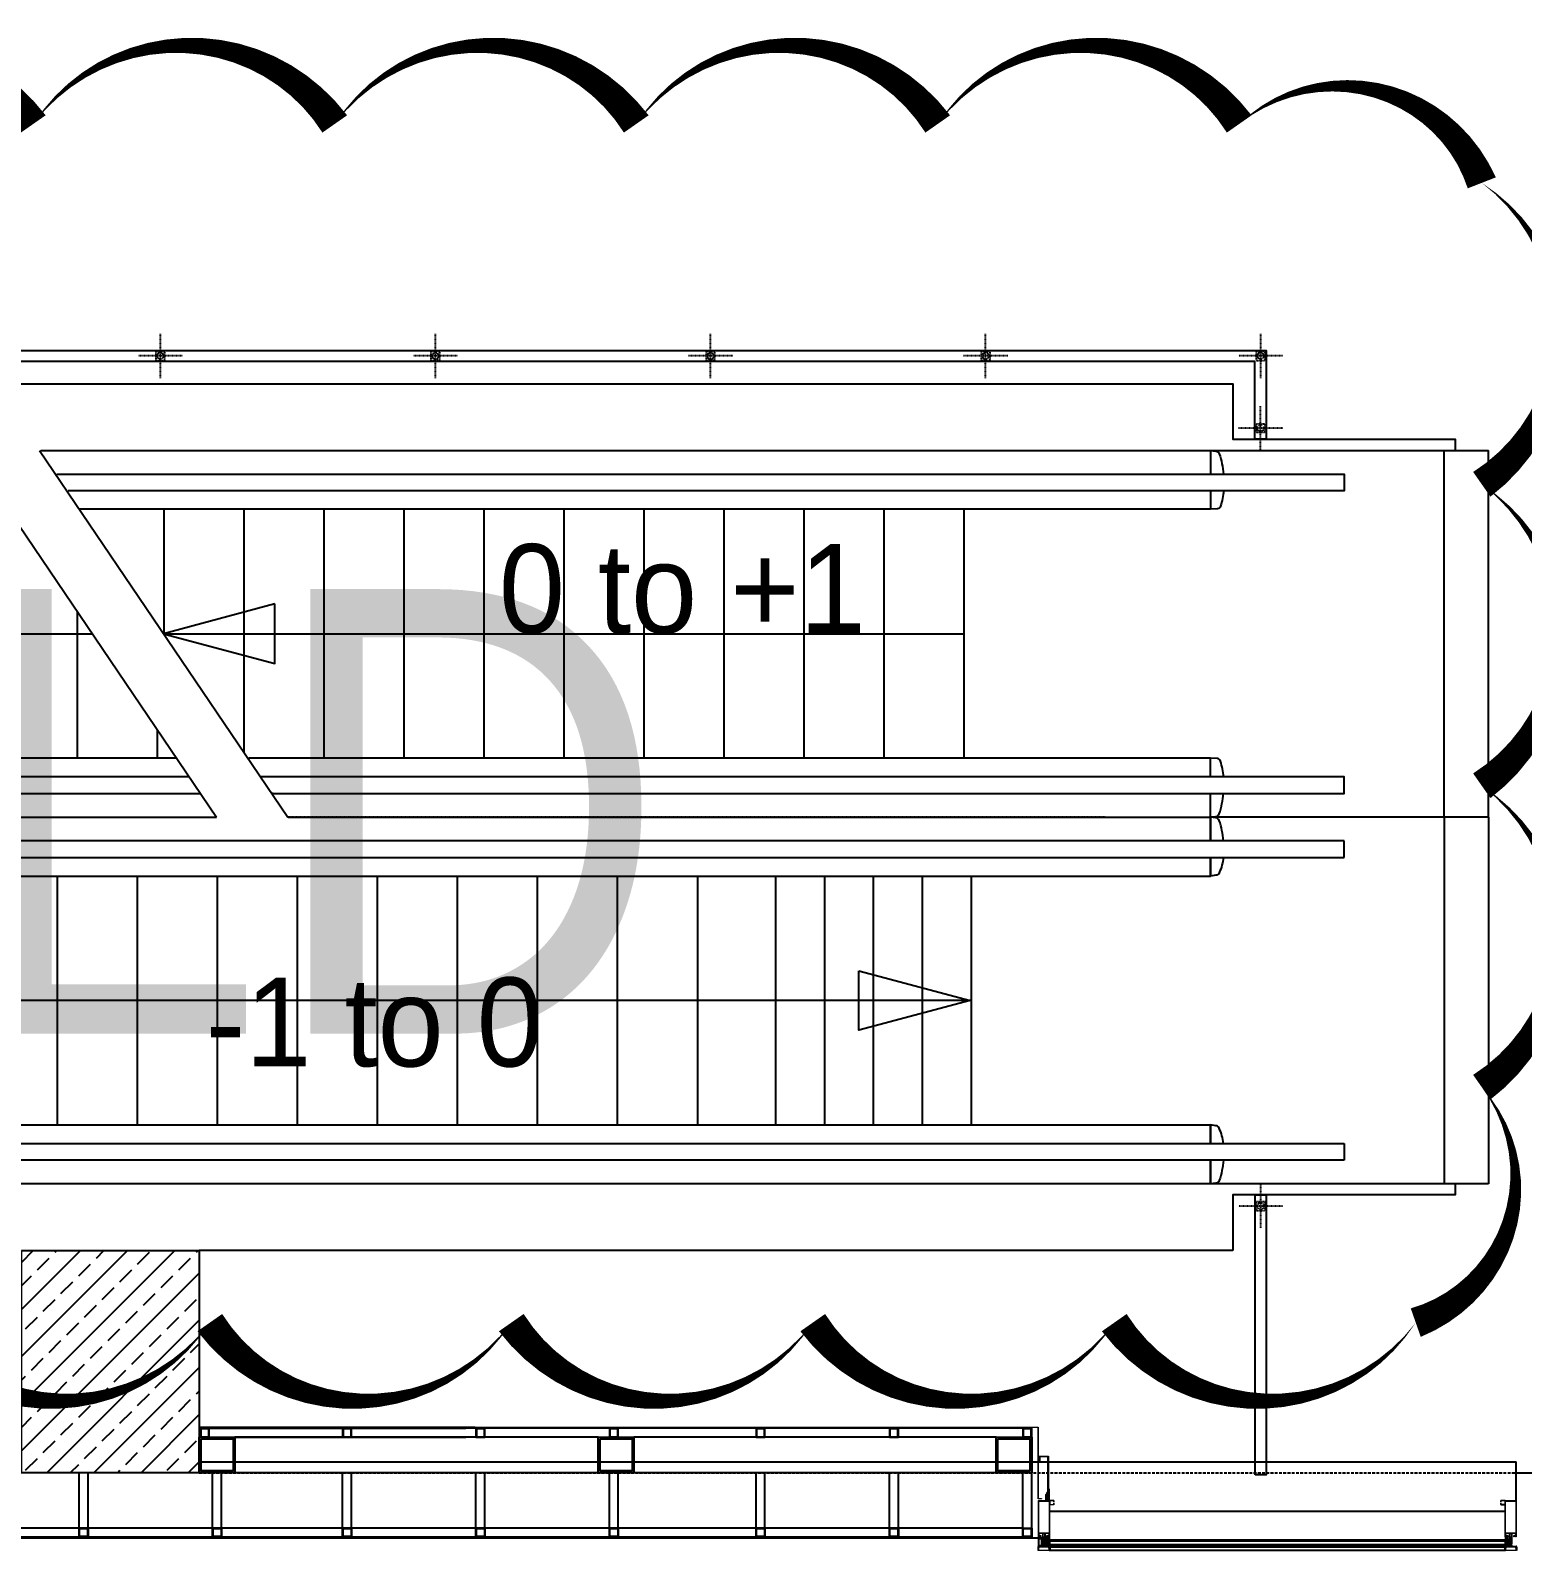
# Model space of a CAD drawing. Header units: metres. Extents: x -11418 to 773, y -8631 to 3561.
# Drawn here: x -2594 to -1923, y -8441 to -7757 of the extents above; entities that cross this region are included whole.
import ezdxf

# ---------------------------------------------------------------- set-up
doc = ezdxf.new("R2010")
doc.units = ezdxf.units.M
doc.header["$LTSCALE"] = 0.01
doc.header["$MEASUREMENT"] = 0
for name, pattern in [('DASHDOT2', [0.5, 0.25, -0.125, 0, -0.125]), ('DOT2', [0.125, 0, -0.125]), ('HIDDEN', [9.525, 6.35, -3.175]), ('HIDDEN2', [0.1875, 0.125, -0.0625])]:
    doc.linetypes.add(name, pattern=pattern)
doc.layers.get('0').update_dxf_attribs({"color": 30, "lineweight": 0})
for name, color, linetype in [('AG-ELEV-02', 152, 'Continuous'), ('AG-HANDRAIL', 20, 'Continuous'), ('AG-HIDDEN', 9, 'HIDDEN'), ('AG-TEXT', 7, 'Continuous'), ('AR-ESCALATOR', 3, 'Continuous'), ('AR-STEEL', 122, 'Continuous'), ('CAM', 1, 'Continuous'), ('V-0_Hatch_Concrete', 252, 'Continuous'), ('V-2_Column', 160, 'Continuous')]:
    doc.layers.add(name, color=color, linetype=linetype)
doc.layers.add('AG-Profile_Aluminium', color=122, linetype='Continuous', lineweight=9)
doc.layers.add('HOLD', color=7, linetype='Continuous', lineweight=0)
doc.styles.add('ARIAL-ING', font='arial.ttf')
doc.styles.add('IIS IKEA SANS', font='')
doc.styles.get('IIS IKEA SANS').set_extended_font_data('IKEA Sans')

# ---------------------------------------------------------------- blocks, each defined once
blk = doc.blocks.new('IIS_RoomInfo_2D')
at = {"style": 'IIS IKEA SANS'}
for tag, p, height in [('IIS_ROOMINFO_1:ROOMNAME', (-5.191, 1.615), 2), ('IIS_ROOMINFO_1:ROOMNO', (-5.191, -1.385), 2), ('IIS_ROOMINFO_1:ROOMM2', (-5.191, -3.635), 1.25)]:
    blk.add_attdef(tag, p, '', height=height, dxfattribs=at)
blk = doc.blocks.new('150714_ARSA$0$KOLON 80X120')
at = {"layer": 'V-0_Hatch_Concrete'}
h = blk.add_hatch(dxfattribs=at)
h.set_pattern_fill('ANSI33', color=256, scale=60)
h.set_pattern_definition([(45, (-19036.79, -4512.143), (-10.606602, 10.606602), []), (45, (-19026.183, -4512.143), (-10.606602, 10.606602), [7.5, -3.75])])
h.paths.add_polyline_path([(0, 100), (80, 100), (80, 0), (0, 0)])
at = {"layer": 'V-2_Column'}
blk.add_lwpolyline([(0, 100), (80, 100), (80, 0), (0, 0), (0, 100)], dxfattribs=at)
blk = doc.blocks.new('HNDR-PLN')
at = {"layer": 'AG-HANDRAIL', "linetype": 'DASHDOT2', "ltscale": 2}
for points in [[(0, -100), (0, 100)], [(-100, -0.3), (100, -0.3)]]:
    blk.add_lwpolyline(points, dxfattribs=at)
at = {"layer": 'AG-HANDRAIL', "color": 9, "linetype": 'HIDDEN2'}
blk.add_lwpolyline([(20, 19.7), (20, -20.3), (-20, -20.3), (-20, 19.7)], close=True, dxfattribs=at)
blk.add_circle((0, -0.3), 15, dxfattribs=at)
blk = doc.blocks.new('2192')
at = {"linetype": 'ByBlock', "lineweight": 0, "flags": 128}
blk.add_lwpolyline([(2, 24), (7, 24), (7, 15, -0.414214), (6, 14), (6, 14), (6, 12, 0.415193), (9, 15), (9, 26), (0, 26), (0, 1), (2, 1), (2, 4.7), (1.7, 5), (2, 5.3)], format="xyb", close=True, dxfattribs=at)
blk = doc.blocks.new('A$C0D064DF4')
at = {"layer": 'AG-Profile_Aluminium'}
for p, q in [((-7595, -796.3), (-7595, -795.3)), ((-3807.8, -1292.9), (-10091, -1292.9)), ((-10091, -1293.9), (-3807.8, -1293.9))]:
    blk.add_line(p, q, dxfattribs=at)
for points in [[(-6359, -795.3), (-7595, -795.3)], [(-7595, -796.3), (-6359, -796.3)], [(-7541, -795.3), (-3825.5, -795.3), (-3825.5, -1116), (-3811.5, -1116), (-3811.5, -1117), (-3826.5, -1117), (-3826.5, -796.3), (-7541, -796.3)]]:
    blk.add_lwpolyline(points, dxfattribs=at)
blk = doc.blocks.new('A$C671812AB')
at = {"layer": 'AG-ELEV-02'}
for p, q in [((-126.1, -2948.3), (1028.9, -2948.3)), ((3533.9, -2948.3), (-71.1, -2948.3)), ((-11.1, -2988.3), (1028.9, -2988.3)), ((-711.1, -3397.5), (-711.1, -3148.3)), ((-671.1, -3397.5), (-671.1, -3148.3)), ((-111.1, -3397.5), (-111.1, -3148.3)), ((-71.1, -3397.5), (-71.1, -3148.3)), ((473.9, -3397.5), (473.9, -3148.3)), ((513.9, -3397.5), (513.9, -3148.3)), ((1073.9, -3397.5), (1073.9, -3148.3)), ((1113.9, -3397.5), (1113.9, -3148.3)), ((1673.9, -3397.5), (1673.9, -3148.3)), ((1713.9, -3397.5), (1713.9, -3148.3)), ((2333.9, -3397.5), (2333.9, -3148.3)), ((2373.9, -3397.5), (2373.9, -3148.3)), ((2933.9, -3397.5), (2933.9, -3148.3)), ((2973.9, -3397.5), (2973.9, -3148.3)), ((3533.9, -3397.5), (3533.9, -3148.3)), ((3573.9, -3397.5), (3573.9, -3148.3)), ((3533.9, -3397.5), (-2576.1, -3397.5)), ((3533.9, -3437.5), (-2576.1, -3437.5)), ((5703.8, -3482.8), (3654.1, -3482.8)), ((3655.4, -3482.8), (3655.4, -3498.5)), ((5702.5, -3482.8), (5702.5, -3498.5)), ((5702.5, -3482.8), (5702.5, -3498.5)), ((5755.4, -3482.8), (5755.4, -3498.5)), ((5705, -3498.5), (3652.9, -3498.5))]:
    blk.add_line(p, q, dxfattribs=at)
at = {"layer": 'AG-ELEV-02', "ltscale": 0.3}
for p, q in [((1623.9, -2988.3), (-11.1, -2988.3)), ((3413.9, -2988.3), (1783.9, -2988.3)), ((1623.9, -3148.3), (-11.1, -3148.3)), ((3413.9, -3148.3), (1783.9, -3148.3))]:
    blk.add_line(p, q, dxfattribs=at)
at = {"layer": 'AG-ELEV-02', "ltscale": 2.5}
for p, q in [((-171.1, -3098.5), (5753.9, -3098.5)), ((5753.9, -3273.1), (5753.9, -3098.5)), ((5753.9, -3148.5), (6993.9, -3148.5)), ((5703.9, -3322.6), (3658.6, -3322.6))]:
    blk.add_line(p, q, dxfattribs=at)
at = {"layer": 'AG-ELEV-02', "lineweight": 0}
for p, q in [((3645.9, -3236.9), (3641.9, -3268.7)), ((3645.9, -3268.7), (3641.9, -3236.9))]:
    blk.add_line(p, q, dxfattribs=at)
blk.add_lwpolyline([(3645.9, -3268.7), (3645.9, -3236.9), (3641.9, -3236.9), (3641.9, -3268.7)], close=True, dxfattribs=at)
at = {"layer": 'AG-HIDDEN', "ltscale": 200}
blk.add_line((-171.1, -3148.5), (5753.9, -3148.5), dxfattribs=at)
at = {"layer": 'AG-Profile_Aluminium'}
for points in [[(3645.9, -3073, -0.413733), (3649.9, -3077), (3649.9, -3264.5), (3645.9, -3264.5), (3645.9, -3078, 0.414214), (3644.9, -3077), (3630.6, -3077), (3622.2, -3077), (3611.9, -3077), (3611.9, -3077, 0.414214), (3610.9, -3078), (3610.9, -3098.5), (3606.9, -3098.5), (3606.9, -3077, -0.413733), (3610.9, -3073), (3611.9, -3073), (3622.2, -3073), (3630.6, -3073)], [(3644.7, -3436.3), (3644.3, -3437.1, -0.280185), (3643.9, -3437.4), (3642.8, -3437.4, -0.414214), (3642.3, -3436.9), (3642.3, -3431.9, -0.414214), (3643.8, -3430.4), (3645.7, -3430.4), (3645.7, -3429.9, -0.414214), (3646.2, -3429.4), (3649.2, -3429.4, -0.414214), (3649.7, -3429.9), (3649.7, -3430.4), (3651.9, -3430.4), (3651.9, -3423.9, 0.414214), (3650.4, -3422.4), (3633.9, -3422.4), (3633.9, -3439.4), (3634.5, -3439.4), (3634.5, -3440.2, -0.414898), (3634.3, -3440.4), (3633.9, -3440.4), (3633.9, -3458.4), (3632.9, -3459.4), (3632, -3459.4, -0.401727), (3630.7, -3458.3), (3631.2, -3458), (3630.7, -3457.7), (3630.7, -3456.9), (3630.7, -3456.9), (3631.2, -3456.6), (3630.7, -3456.3), (3630.7, -3455.4), (3631.2, -3455.2), (3630.7, -3454.9), (3630.7, -3454), (3631.2, -3453.7), (3630.7, -3453.5), (3630.7, -3452.6), (3631.2, -3452.3), (3630.7, -3452), (3630.7, -3451.2), (3631.2, -3450.9), (3630.7, -3450.6), (3630.7, -3449.8), (3631.2, -3449.5), (3630.7, -3449.2), (3630.7, -3448.4), (3631.2, -3448.1), (3630.7, -3447.8), (3630.7, -3447), (3631.2, -3446.7), (3630.7, -3446.4), (3630.7, -3445.6), (3631.2, -3445.3), (3630.7, -3445), (3630.7, -3444.2), (3631.2, -3443.9), (3630.7, -3443.6), (3630.7, -3442.7), (3631.2, -3442.5), (3630.7, -3442.2), (3630.7, -3441.7), (3629.3, -3440.3, 0.414204), (3628.6, -3440.3), (3627.1, -3441.7), (3627.1, -3442.9), (3626.6, -3443.2), (3627.1, -3443.4), (3627.1, -3444.3), (3626.6, -3444.6), (3627.1, -3444.9), (3627.1, -3445.7), (3626.6, -3446), (3627.1, -3446.3), (3627.1, -3447.1), (3626.6, -3447.4), (3627.1, -3447.7), (3627.1, -3448.5), (3626.6, -3448.8), (3627.1, -3449.1), (3627.1, -3449.9), (3626.6, -3450.2), (3627.1, -3450.5), (3627.1, -3451.3), (3626.6, -3451.6), (3627.1, -3451.9), (3627.1, -3452.8), (3626.6, -3453), (3627.1, -3453.3), (3627.1, -3454.2), (3626.6, -3454.5), (3627.1, -3454.7), (3627.1, -3455.6), (3626.6, -3455.9), (3627.1, -3456.2), (3627.1, -3457), (3626.6, -3457.3), (3627.1, -3457.6), (3627.1, -3458.4), (3626.6, -3458.7), (3626.9, -3458.9, -0.259555), (3626, -3459.4), (3624.9, -3459.4), (3623.9, -3458.4), (3623.9, -3440.4), (3623.5, -3440.4, -0.414214), (3623.3, -3440.2), (3623.3, -3439.4), (3623.9, -3439.4), (3623.9, -3422.4), (3607.4, -3422.4, 0.414214), (3605.9, -3423.9), (3605.9, -3430.4), (3608.1, -3430.4), (3608.1, -3429.9, -0.414214), (3608.6, -3429.4), (3611.6, -3429.4, -0.414214), (3612.1, -3429.9), (3612.1, -3430.4), (3614, -3430.4, -0.414214), (3615.5, -3431.9), (3615.5, -3436.9, -0.414214), (3615, -3437.4), (3614, -3437.4, -0.280185), (3613.6, -3437.1), (3613.1, -3436.3), (3613.1, -3435.9), (3614.3, -3435.9), (3614.3, -3432.9, 0.414214), (3613.8, -3432.4), (3610.6, -3432.4), (3610.1, -3431.9), (3609.6, -3432.4), (3606.4, -3432.4, 0.414214), (3605.9, -3432.9), (3605.9, -3435.9), (3607.1, -3435.9), (3607.1, -3436.3), (3606.7, -3437.1, -0.280185), (3606.3, -3437.4), (3604.4, -3437.4, -0.414214), (3603.9, -3436.9), (3603.9, -3273.1, -0.414214), (3604.4, -3272.6), (3653.4, -3272.6, -0.400911), (3653.9, -3273.1), (3653.9, -3436.9, -0.414214), (3653.4, -3437.4), (3651.6, -3437.4, -0.280185), (3651.2, -3437.1), (3650.7, -3436.3), (3650.7, -3435.9), (3651.9, -3435.9), (3651.9, -3432.9, 0.414214), (3651.4, -3432.4), (3648.2, -3432.4), (3647.7, -3431.9), (3647.2, -3432.4), (3644, -3432.4, 0.414214), (3643.5, -3432.9), (3643.5, -3435.9), (3644.7, -3435.9)], [(5744.7, -3436.3), (5744.3, -3437.1, -0.280185), (5743.9, -3437.4), (5742.8, -3437.4, -0.414214), (5742.3, -3436.9), (5742.3, -3431.9, -0.414214), (5743.8, -3430.4), (5745.7, -3430.4), (5745.7, -3429.9, -0.414214), (5746.2, -3429.4), (5749.2, -3429.4, -0.414214), (5749.7, -3429.9), (5749.7, -3430.4), (5751.9, -3430.4), (5751.9, -3423.9, 0.414214), (5750.4, -3422.4), (5733.9, -3422.4), (5733.9, -3439.4), (5734.5, -3439.4), (5734.5, -3440.2, -0.414898), (5734.3, -3440.4), (5733.9, -3440.4), (5733.9, -3458.4), (5732.9, -3459.4), (5732, -3459.4, -0.401727), (5730.7, -3458.3), (5731.2, -3458), (5730.7, -3457.7), (5730.7, -3456.9), (5730.7, -3456.9), (5731.2, -3456.6), (5730.7, -3456.3), (5730.7, -3455.4), (5731.2, -3455.2), (5730.7, -3454.9), (5730.7, -3454), (5731.2, -3453.7), (5730.7, -3453.5), (5730.7, -3452.6), (5731.2, -3452.3), (5730.7, -3452), (5730.7, -3451.2), (5731.2, -3450.9), (5730.7, -3450.6), (5730.7, -3449.8), (5731.2, -3449.5), (5730.7, -3449.2), (5730.7, -3448.4), (5731.2, -3448.1), (5730.7, -3447.8), (5730.7, -3447), (5731.2, -3446.7), (5730.7, -3446.4), (5730.7, -3445.6), (5731.2, -3445.3), (5730.7, -3445), (5730.7, -3444.2), (5731.2, -3443.9), (5730.7, -3443.6), (5730.7, -3442.7), (5731.2, -3442.5), (5730.7, -3442.2), (5730.7, -3441.7), (5729.3, -3440.3, 0.414204), (5728.6, -3440.3), (5727.1, -3441.7), (5727.1, -3442.9), (5726.6, -3443.2), (5727.1, -3443.4), (5727.1, -3444.3), (5726.6, -3444.6), (5727.1, -3444.9), (5727.1, -3445.7), (5726.6, -3446), (5727.1, -3446.3), (5727.1, -3447.1), (5726.6, -3447.4), (5727.1, -3447.7), (5727.1, -3448.5), (5726.6, -3448.8), (5727.1, -3449.1), (5727.1, -3449.9), (5726.6, -3450.2), (5727.1, -3450.5), (5727.1, -3451.3), (5726.6, -3451.6), (5727.1, -3451.9), (5727.1, -3452.8), (5726.6, -3453), (5727.1, -3453.3), (5727.1, -3454.2), (5726.6, -3454.5), (5727.1, -3454.7), (5727.1, -3455.6), (5726.6, -3455.9), (5727.1, -3456.2), (5727.1, -3457), (5726.6, -3457.3), (5727.1, -3457.6), (5727.1, -3458.4), (5726.6, -3458.7), (5726.9, -3458.9, -0.259555), (5726, -3459.4), (5724.9, -3459.4), (5723.9, -3458.4), (5723.9, -3440.4), (5723.5, -3440.4, -0.414214), (5723.3, -3440.2), (5723.3, -3439.4), (5723.9, -3439.4), (5723.9, -3422.4), (5707.4, -3422.4, 0.414214), (5705.9, -3423.9), (5705.9, -3430.4), (5708.1, -3430.4), (5708.1, -3429.9, -0.414214), (5708.6, -3429.4), (5711.6, -3429.4, -0.414214), (5712.1, -3429.9), (5712.1, -3430.4), (5714, -3430.4, -0.414214), (5715.5, -3431.9), (5715.5, -3436.9, -0.414214), (5715, -3437.4), (5714, -3437.4, -0.280185), (5713.6, -3437.1), (5713.1, -3436.3), (5713.1, -3435.9), (5714.3, -3435.9), (5714.3, -3432.9, 0.414214), (5713.8, -3432.4), (5710.6, -3432.4), (5710.1, -3431.9), (5709.6, -3432.4), (5706.4, -3432.4, 0.414214), (5705.9, -3432.9), (5705.9, -3435.9), (5707.1, -3435.9), (5707.1, -3436.3), (5706.7, -3437.1, -0.280185), (5706.3, -3437.4), (5704.4, -3437.4, -0.414214), (5703.9, -3436.9), (5703.9, -3273.1, -0.414214), (5704.4, -3272.6), (5753.4, -3272.6, -0.400911), (5753.9, -3273.1), (5753.9, -3436.9, -0.414214), (5753.4, -3437.4), (5751.6, -3437.4, -0.280185), (5751.2, -3437.1), (5750.7, -3436.3), (5750.7, -3435.9), (5751.9, -3435.9), (5751.9, -3432.9, 0.414214), (5751.4, -3432.4), (5748.2, -3432.4), (5747.7, -3431.9), (5747.2, -3432.4), (5744, -3432.4, 0.414214), (5743.5, -3432.9), (5743.5, -3435.9), (5744.7, -3435.9)], [(3628.9, -3497.2), (3652.9, -3497.2, 0.415475), (3653.1, -3497), (3653.1, -3489.1), (3651.8, -3488, -0.734294), (3653.1, -3484.8, 0.180054), (3653.7, -3484.6), (3653.7, -3483.2, -1.029401), (3654.4, -3483.2), (3654.4, -3497, -0.414214), (3652.9, -3498.5), (3605, -3498.5, -0.414214), (3603.5, -3497), (3603.5, -3483.2, -1.029594), (3604.2, -3483.2), (3604.2, -3484.6, 0.18004), (3604.8, -3484.8, -0.734976), (3606.1, -3488), (3604.8, -3489.1), (3604.8, -3497, 0.415536), (3605, -3497.2)], [(3630.7, -3477.7), (3630.7, -3478.1), (3631.2, -3478.9, 0.280182), (3631.6, -3479.2), (3633.4, -3479.2, 0.414214), (3633.9, -3478.7), (3633.9, -3469.2, -0.198912), (3634.5, -3467.8), (3635.3, -3467, 0.198912), (3635.9, -3465.6), (3635.9, -3455.7, 0.414214), (3635.4, -3455.2), (3634.6, -3455.2, 0.414214), (3634.1, -3455.7), (3634.1, -3463.9, -0.414156), (3633.6, -3464.4), (3630.2, -3464.4, -0.414272), (3629.7, -3463.9), (3629.7, -3462.9, -0.414214), (3629.8, -3462.8), (3630.1, -3462.8, -0.244698), (3630.2, -3462.8), (3630.9, -3463.8, 0.414214), (3631.2, -3463.9), (3631.5, -3463.7), (3630.6, -3462.3, 0.244698), (3630.3, -3462.2), (3630, -3462.2, -0.414214), (3629.7, -3461.9), (3629.7, -3460.7, -0.414214), (3629.8, -3460.6), (3630.1, -3460.6, -0.244698), (3630.2, -3460.6), (3630.9, -3461.6, 0.414214), (3631.2, -3461.7), (3631.5, -3461.4), (3630.6, -3460.1, 0.244698), (3630.3, -3460), (3630, -3460, -0.414214), (3629.7, -3459.7), (3629.7, -3458.4, -0.414214), (3629.8, -3458.3), (3630.1, -3458.3, -0.244698), (3630.2, -3458.4), (3630.9, -3459.4, 0.414214), (3631.2, -3459.4), (3631.5, -3459.2), (3630.6, -3457.9, 0.244698), (3630.3, -3457.7), (3630, -3457.7, -0.414214), (3629.7, -3457.4), (3629.7, -3456.2, -0.414214), (3629.8, -3456.1), (3630.1, -3456.1, -0.244698), (3630.2, -3456.2), (3630.9, -3457.1, 0.414214), (3631.2, -3457.2), (3631.5, -3457), (3630.6, -3455.6, 0.244698), (3630.3, -3455.5), (3630, -3455.5, -0.414214), (3629.7, -3455.2), (3629.7, -3454, -0.414214), (3629.8, -3453.9), (3630, -3453.9, -0.244698), (3630.1, -3453.9), (3630.9, -3455.1, 0.414214), (3631.2, -3455.1), (3631.5, -3454.9), (3629.9, -3452.6, 0), (3629.9, -3452.6, 0.244698), (3629.1, -3452.2), (3628.8, -3452.2, 0.244698), (3628, -3452.6), (3626.4, -3454.9), (3626.7, -3455.1, 0.414214), (3627, -3455.1), (3627.8, -3453.9, -0.244698), (3627.9, -3453.9), (3628, -3453.9, -0.414214), (3628.1, -3454), (3628.1, -3455.2, -0.414214), (3627.8, -3455.5), (3627.5, -3455.5, 0.244698), (3627.3, -3455.6), (3626.4, -3457), (3626.7, -3457.2, 0.414214), (3627, -3457.1), (3627.7, -3456.2, -0.244698), (3627.8, -3456.1), (3628, -3456.1, -0.414214), (3628.1, -3456.2), (3628.1, -3457.4, -0.414214), (3627.8, -3457.7), (3627.5, -3457.7, 0.244698), (3627.3, -3457.9), (3626.4, -3459.2), (3626.7, -3459.4, 0.414214), (3627, -3459.4), (3627.7, -3458.4, -0.244698), (3627.8, -3458.3), (3628, -3458.3, -0.414214), (3628.1, -3458.4), (3628.1, -3459.7, -0.414214), (3627.8, -3460), (3627.5, -3460, 0.244698), (3627.3, -3460.1), (3626.4, -3461.4), (3626.7, -3461.7, 0.414214), (3627, -3461.6), (3627.7, -3460.6, -0.244698), (3627.8, -3460.6), (3628, -3460.6, -0.414214), (3628.1, -3460.7), (3628.1, -3461.9, -0.414214), (3627.8, -3462.2), (3627.5, -3462.2, 0.244698), (3627.3, -3462.3), (3626.4, -3463.7), (3626.7, -3463.9, 0.414214), (3627, -3463.8), (3627.7, -3462.8, -0.244698), (3627.8, -3462.8), (3628, -3462.8, -0.414214), (3628.1, -3462.9), (3628.1, -3463.9, -0.414214), (3627.6, -3464.4), (3624.2, -3464.4, -0.414214), (3623.7, -3463.9), (3623.7, -3455.7, 0.414214), (3623.2, -3455.2), (3622.4, -3455.2, 0.414214), (3621.9, -3455.7), (3621.9, -3465.6, 0.198912), (3622.5, -3467), (3623.3, -3467.8, -0.198912), (3623.9, -3469.2), (3623.9, -3478.7, 0.414214), (3624.4, -3479.2), (3626.3, -3479.2, 0.280182), (3626.7, -3478.9), (3627.1, -3478.1), (3627.1, -3477.7), (3625.9, -3477.7), (3625.9, -3474.7, -0.414214), (3626.4, -3474.2), (3628.4, -3474.2), (3628.9, -3473.7), (3629.4, -3474.2), (3631.4, -3474.2, -0.414214), (3631.9, -3474.7), (3631.9, -3477.7)], [(3629.3, -3437.7, 0.414204), (3628.6, -3437.7), (3626.6, -3439.6, -0.668177), (3625.8, -3439.2), (3625.8, -3422.4), (3632.1, -3422.4), (3632.1, -3439.2, -0.668169), (3631.2, -3439.6)], [(5728.9, -3497.2), (5752.9, -3497.2, 0.415475), (5753.1, -3497), (5753.1, -3489.1), (5751.8, -3488, -0.734294), (5753.1, -3484.8, 0.180054), (5753.7, -3484.6), (5753.7, -3483.2, -1.029401), (5754.4, -3483.2), (5754.4, -3497, -0.414214), (5752.9, -3498.5), (5705, -3498.5, -0.414214), (5703.5, -3497), (5703.5, -3483.2, -1.029594), (5704.2, -3483.2), (5704.2, -3484.6, 0.18004), (5704.8, -3484.8, -0.734976), (5706.1, -3488), (5704.8, -3489.1), (5704.8, -3497, 0.415536), (5705, -3497.2)], [(5730.7, -3477.7), (5730.7, -3478.1), (5731.2, -3478.9, 0.280182), (5731.6, -3479.2), (5733.4, -3479.2, 0.414214), (5733.9, -3478.7), (5733.9, -3469.2, -0.198912), (5734.5, -3467.8), (5735.3, -3467, 0.198912), (5735.9, -3465.6), (5735.9, -3455.7, 0.414214), (5735.4, -3455.2), (5734.6, -3455.2, 0.414214), (5734.1, -3455.7), (5734.1, -3463.9, -0.414156), (5733.6, -3464.4), (5730.2, -3464.4, -0.414272), (5729.7, -3463.9), (5729.7, -3462.9, -0.414214), (5729.8, -3462.8), (5730.1, -3462.8, -0.244698), (5730.2, -3462.8), (5730.9, -3463.8, 0.414214), (5731.2, -3463.9), (5731.5, -3463.7), (5730.6, -3462.3, 0.244698), (5730.3, -3462.2), (5730, -3462.2, -0.414214), (5729.7, -3461.9), (5729.7, -3460.7, -0.414214), (5729.8, -3460.6), (5730.1, -3460.6, -0.244698), (5730.2, -3460.6), (5730.9, -3461.6, 0.414214), (5731.2, -3461.7), (5731.5, -3461.4), (5730.6, -3460.1, 0.244698), (5730.3, -3460), (5730, -3460, -0.414214), (5729.7, -3459.7), (5729.7, -3458.4, -0.414214), (5729.8, -3458.3), (5730.1, -3458.3, -0.244698), (5730.2, -3458.4), (5730.9, -3459.4, 0.414214), (5731.2, -3459.4), (5731.5, -3459.2), (5730.6, -3457.9, 0.244698), (5730.3, -3457.7), (5730, -3457.7, -0.414214), (5729.7, -3457.4), (5729.7, -3456.2, -0.414214), (5729.8, -3456.1), (5730.1, -3456.1, -0.244698), (5730.2, -3456.2), (5730.9, -3457.1, 0.414214), (5731.2, -3457.2), (5731.5, -3457), (5730.6, -3455.6, 0.244698), (5730.3, -3455.5), (5730, -3455.5, -0.414214), (5729.7, -3455.2), (5729.7, -3454, -0.414214), (5729.8, -3453.9), (5730, -3453.9, -0.244698), (5730.1, -3453.9), (5730.9, -3455.1, 0.414214), (5731.2, -3455.1), (5731.5, -3454.9), (5729.9, -3452.6, 0), (5729.9, -3452.6, 0.244698), (5729.1, -3452.2), (5728.8, -3452.2, 0.244698), (5728, -3452.6), (5726.4, -3454.9), (5726.7, -3455.1, 0.414214), (5727, -3455.1), (5727.8, -3453.9, -0.244698), (5727.9, -3453.9), (5728, -3453.9, -0.414214), (5728.1, -3454), (5728.1, -3455.2, -0.414214), (5727.8, -3455.5), (5727.5, -3455.5, 0.244698), (5727.3, -3455.6), (5726.4, -3457), (5726.7, -3457.2, 0.414214), (5727, -3457.1), (5727.7, -3456.2, -0.244698), (5727.8, -3456.1), (5728, -3456.1, -0.414214), (5728.1, -3456.2), (5728.1, -3457.4, -0.414214), (5727.8, -3457.7), (5727.5, -3457.7, 0.244698), (5727.3, -3457.9), (5726.4, -3459.2), (5726.7, -3459.4, 0.414214), (5727, -3459.4), (5727.7, -3458.4, -0.244698), (5727.8, -3458.3), (5728, -3458.3, -0.414214), (5728.1, -3458.4), (5728.1, -3459.7, -0.414214), (5727.8, -3460), (5727.5, -3460, 0.244698), (5727.3, -3460.1), (5726.4, -3461.4), (5726.7, -3461.7, 0.414214), (5727, -3461.6), (5727.7, -3460.6, -0.244698), (5727.8, -3460.6), (5728, -3460.6, -0.414214), (5728.1, -3460.7), (5728.1, -3461.9, -0.414214), (5727.8, -3462.2), (5727.5, -3462.2, 0.244698), (5727.3, -3462.3), (5726.4, -3463.7), (5726.7, -3463.9, 0.414214), (5727, -3463.8), (5727.7, -3462.8, -0.244698), (5727.8, -3462.8), (5728, -3462.8, -0.414214), (5728.1, -3462.9), (5728.1, -3463.9, -0.414214), (5727.6, -3464.4), (5724.2, -3464.4, -0.414214), (5723.7, -3463.9), (5723.7, -3455.7, 0.414214), (5723.2, -3455.2), (5722.4, -3455.2, 0.414214), (5721.9, -3455.7), (5721.9, -3465.6, 0.198912), (5722.5, -3467), (5723.3, -3467.8, -0.198912), (5723.9, -3469.2), (5723.9, -3478.7, 0.414214), (5724.4, -3479.2), (5726.3, -3479.2, 0.280182), (5726.7, -3478.9), (5727.1, -3478.1), (5727.1, -3477.7), (5725.9, -3477.7), (5725.9, -3474.7, -0.414214), (5726.4, -3474.2), (5728.4, -3474.2), (5728.9, -3473.7), (5729.4, -3474.2), (5731.4, -3474.2, -0.414214), (5731.9, -3474.7), (5731.9, -3477.7)], [(5729.3, -3437.7, 0.414204), (5728.6, -3437.7), (5726.6, -3439.6, -0.668177), (5725.8, -3439.2), (5725.8, -3422.4), (5732.1, -3422.4), (5732.1, -3439.2, -0.668169), (5731.2, -3439.6)]]:
    blk.add_lwpolyline(points, format="xyb", close=True, dxfattribs=at)
for points in [[(3652.1, -3420.5), (3605.8, -3420.5), (3605.8, -3276.6), (3652.1, -3276.6)], [(5752.1, -3420.5), (5705.8, -3420.5), (5705.8, -3276.6), (5752.1, -3276.6)], [(3625.9, -3472.2), (3631.9, -3472.2), (3631.9, -3466.4), (3625.9, -3466.4)], [(5725.9, -3472.2), (5731.9, -3472.2), (5731.9, -3466.4), (5725.9, -3466.4)]]:
    blk.add_lwpolyline(points, close=True, dxfattribs=at)
for points in [[(3672.9, -3280.1), (3673.9, -3280.1), (3672.9, -3280.1), (3672.9, -3273.6), (3654.9, -3273.6), (3654.9, -3291.6), (3672.9, -3291.6), (3672.9, -3285.1), (3673.9, -3285.1), (3673.9, -3292.6), (3653.9, -3292.6), (3653.9, -3272.6), (3673.9, -3272.6), (3673.9, -3280.1)], [(5684.9, -3280.1), (5683.9, -3280.1), (5684.9, -3280.1), (5684.9, -3273.6), (5702.9, -3273.6), (5702.9, -3291.6), (5684.9, -3291.6), (5684.9, -3285.1), (5683.9, -3285.1), (5683.9, -3292.6), (5703.9, -3292.6), (5703.9, -3272.6), (5683.9, -3272.6), (5683.9, -3280.1)]]:
    blk.add_lwpolyline(points, dxfattribs=at)
at = {"layer": 'AG-Profile_Aluminium', "color": 9}
for points in [[(3642.6, -3479.1), (3642.1, -3479.9), (3641.2, -3479.9), (3641.6, -3479.1, 0.834458), (3641.1, -3479.1), (3640.6, -3479.9), (3639.7, -3479.9), (3640.1, -3479.1, 0.834458), (3639.6, -3479.1), (3639.1, -3479.9), (3638.2, -3479.9), (3638.2, -3479.6, 0.363249), (3637.9, -3479.4), (3631.6, -3479.4, -0.414214), (3630.6, -3478.4), (3630.6, -3477.6), (3631.6, -3477.6), (3631.6, -3477.1, 0.543452), (3626.2, -3477.1), (3626.2, -3477.6), (3627.3, -3477.6), (3627.3, -3478.4, -0.414214), (3626.3, -3479.4), (3619.9, -3479.4, 0.363249), (3619.7, -3479.6), (3619.6, -3479.9), (3618.7, -3479.9), (3618.2, -3479.1, 0.834458), (3617.7, -3479.1), (3618.1, -3479.9), (3617.2, -3479.9), (3616.7, -3479.1, 0.834458), (3616.2, -3479.1), (3616.6, -3479.9), (3615.7, -3479.9), (3615.2, -3479.1, 0.834458), (3614.7, -3479.1), (3615.1, -3479.9), (3614.2, -3479.9), (3613.7, -3479.1, 0.834458), (3613.2, -3479.1), (3613.6, -3479.9), (3612.7, -3479.9), (3612.2, -3479.1, 0.834458), (3611.7, -3479.1), (3612.1, -3479.9), (3611.2, -3479.9), (3610.7, -3479.1, 0.834458), (3610.2, -3479.1), (3610.6, -3479.9), (3609.7, -3479.9), (3609.2, -3479.1, 0.834458), (3608.7, -3479.1), (3609.1, -3479.9), (3608.2, -3479.9), (3607.7, -3479.1, 0.834458), (3607.2, -3479.1), (3607.6, -3479.9), (3606.7, -3479.9), (3606.2, -3479.1, 0.834458), (3605.7, -3479.1), (3606.1, -3479.9), (3605.2, -3479.9), (3604.7, -3479.1, 0.833224), (3604.2, -3479.1), (3604.2, -3479.3, -0.121295), (3604.4, -3480, -0.083975), (3602.3, -3479, 0.853065), (3602, -3479.4, -0.075674), (3603.8, -3481.7, 0.344474), (3604.8, -3482.4), (3626.7, -3482.4, 0.253164), (3627.5, -3482, -0.541002), (3630.3, -3482, 0.253164), (3631.1, -3482.4), (3653, -3482.4, 0.344474), (3654, -3481.7, -0.075525), (3655.8, -3479.3, 0.853065), (3655.5, -3478.9, -0.085692), (3653.4, -3480, -0.114183), (3653.6, -3479.2), (3653.6, -3479.1, 0.833224), (3653.1, -3479.1), (3652.6, -3479.9), (3651.7, -3479.9), (3652.1, -3479.1, 0.834458), (3651.6, -3479.1), (3651.1, -3479.9), (3650.2, -3479.9), (3650.6, -3479.1, 0.834458), (3650.1, -3479.1), (3649.6, -3479.9), (3648.7, -3479.9), (3649.1, -3479.1, 0.834458), (3648.6, -3479.1), (3648.1, -3479.9), (3647.2, -3479.9), (3647.6, -3479.1, 0.834458), (3647.1, -3479.1), (3646.6, -3479.9), (3645.7, -3479.9), (3646.1, -3479.1, 0.834458), (3645.6, -3479.1), (3645.1, -3479.9), (3644.2, -3479.9), (3644.6, -3479.1, 0.834458), (3644.1, -3479.1), (3643.6, -3479.9), (3642.7, -3479.9), (3643.1, -3479.1, 0.834458)], [(3611.5, -3434.3, 0.142901), (3608.8, -3434.3), (3608.8, -3437.1, 0.414214), (3609.1, -3437.4), (3611.2, -3437.4, 0.414214), (3611.5, -3437.1)], [(3643.9, -3450.4, -0.433199), (3640.7, -3447.4), (3641.5, -3438.7, 0.414214), (3641.2, -3438.4), (3640.8, -3438.4, -0.414214), (3640.5, -3438.1), (3640.5, -3437.7, -0.414214), (3640.8, -3437.4), (3643.9, -3437.4, 0.414214), (3644.9, -3436.4), (3644.9, -3435.1), (3643.8, -3435.1), (3643.8, -3434.6, -0.384615), (3651.6, -3434.6), (3651.6, -3435.1), (3650.6, -3435.1), (3650.6, -3436.4, 0.414214), (3651.6, -3437.4), (3653.9, -3437.4), (3653.6, -3449, -0.213288), (3652.3, -3450.4, 0.005109)], [(3652.5, -3447.4), (3651.9, -3447.4), (3651.9, -3446.9), (3643.6, -3445.9), (3643.5, -3446.4), (3643, -3446.4), (3642.2, -3447.4, 0.436697), (3644.3, -3449.4, -0.010178), (3652.3, -3449.3, 0.26621), (3652.6, -3448.7), (3653, -3447.9, 0.414214)], [(3644.6, -3443.5, -0.425894), (3644.2, -3442.9), (3644.5, -3440.8, -0.3686), (3645, -3440.4), (3650, -3440.4, -0.375315), (3650.5, -3440.8), (3650.9, -3443.6, -0.490444), (3650.3, -3444.2)], [(5742.6, -3479.1), (5742.1, -3479.9), (5741.2, -3479.9), (5741.6, -3479.1, 0.834458), (5741.1, -3479.1), (5740.6, -3479.9), (5739.7, -3479.9), (5740.1, -3479.1, 0.834458), (5739.6, -3479.1), (5739.1, -3479.9), (5738.2, -3479.9), (5738.2, -3479.6, 0.363249), (5737.9, -3479.4), (5731.6, -3479.4, -0.414214), (5730.6, -3478.4), (5730.6, -3477.6), (5731.6, -3477.6), (5731.6, -3477.1, 0.543452), (5726.2, -3477.1), (5726.2, -3477.6), (5727.3, -3477.6), (5727.3, -3478.4, -0.414214), (5726.3, -3479.4), (5719.9, -3479.4, 0.363249), (5719.7, -3479.6), (5719.6, -3479.9), (5718.7, -3479.9), (5718.2, -3479.1, 0.834458), (5717.7, -3479.1), (5718.1, -3479.9), (5717.2, -3479.9), (5716.7, -3479.1, 0.834458), (5716.2, -3479.1), (5716.6, -3479.9), (5715.7, -3479.9), (5715.2, -3479.1, 0.834458), (5714.7, -3479.1), (5715.1, -3479.9), (5714.2, -3479.9), (5713.7, -3479.1, 0.834458), (5713.2, -3479.1), (5713.6, -3479.9), (5712.7, -3479.9), (5712.2, -3479.1, 0.834458), (5711.7, -3479.1), (5712.1, -3479.9), (5711.2, -3479.9), (5710.7, -3479.1, 0.834458), (5710.2, -3479.1), (5710.6, -3479.9), (5709.7, -3479.9), (5709.2, -3479.1, 0.834458), (5708.7, -3479.1), (5709.1, -3479.9), (5708.2, -3479.9), (5707.7, -3479.1, 0.834458), (5707.2, -3479.1), (5707.6, -3479.9), (5706.7, -3479.9), (5706.2, -3479.1, 0.834458), (5705.7, -3479.1), (5706.1, -3479.9), (5705.2, -3479.9), (5704.7, -3479.1, 0.833224), (5704.2, -3479.1), (5704.2, -3479.3, -0.121295), (5704.4, -3480, -0.083975), (5702.3, -3479, 0.853065), (5702, -3479.4, -0.075674), (5703.8, -3481.7, 0.344474), (5704.8, -3482.4), (5726.7, -3482.4, 0.253164), (5727.5, -3482, -0.541002), (5730.3, -3482, 0.253164), (5731.1, -3482.4), (5753, -3482.4, 0.344474), (5754, -3481.7, -0.075525), (5755.8, -3479.3, 0.853065), (5755.5, -3478.9, -0.085692), (5753.4, -3480, -0.114183), (5753.6, -3479.2), (5753.6, -3479.1, 0.833224), (5753.1, -3479.1), (5752.6, -3479.9), (5751.7, -3479.9), (5752.1, -3479.1, 0.834458), (5751.6, -3479.1), (5751.1, -3479.9), (5750.2, -3479.9), (5750.6, -3479.1, 0.834458), (5750.1, -3479.1), (5749.6, -3479.9), (5748.7, -3479.9), (5749.1, -3479.1, 0.834458), (5748.6, -3479.1), (5748.1, -3479.9), (5747.2, -3479.9), (5747.6, -3479.1, 0.834458), (5747.1, -3479.1), (5746.6, -3479.9), (5745.7, -3479.9), (5746.1, -3479.1, 0.834458), (5745.6, -3479.1), (5745.1, -3479.9), (5744.2, -3479.9), (5744.6, -3479.1, 0.834458), (5744.1, -3479.1), (5743.6, -3479.9), (5742.7, -3479.9), (5743.1, -3479.1, 0.834458)], [(5714, -3450.4, 0.433199), (5717.2, -3447.4), (5716.3, -3438.7, -0.414214), (5716.6, -3438.4), (5717, -3438.4, 0.414214), (5717.3, -3438.1), (5717.3, -3437.7, 0.414214), (5717, -3437.4), (5714, -3437.4, -0.414214), (5713, -3436.4), (5713, -3435.1), (5714, -3435.1), (5714, -3434.6, 0.384615), (5706.2, -3434.6), (5706.2, -3435.1), (5707.3, -3435.1), (5707.3, -3436.4, -0.414214), (5706.3, -3437.4), (5703.9, -3437.4), (5704.3, -3449, 0.213288), (5705.6, -3450.4, -0.005109)], [(5705.4, -3447.4), (5705.9, -3447.4), (5706, -3446.9), (5714.3, -3445.9), (5714.3, -3446.4), (5714.8, -3446.4), (5715.7, -3447.4, -0.436697), (5713.6, -3449.4, 0.010178), (5705.6, -3449.3, -0.26621), (5705.3, -3448.7), (5704.9, -3447.9, -0.414214)], [(5713.3, -3443.5, 0.425894), (5713.7, -3442.9), (5713.4, -3440.8, 0.3686), (5712.9, -3440.4), (5707.9, -3440.4, 0.375315), (5707.4, -3440.8), (5707, -3443.6, 0.490444), (5707.6, -3444.2)], [(5711.5, -3434.3, 0.142901), (5708.8, -3434.3), (5708.8, -3437.1, 0.414214), (5709.1, -3437.4), (5711.2, -3437.4, 0.414214), (5711.5, -3437.1)]]:
    blk.add_lwpolyline(points, format="xyb", close=True, dxfattribs=at)
at = {"layer": 'AR-STEEL'}
for points in [[(-171.1, -2988.3), (-11.1, -2988.3), (-11.1, -3148.3), (-171.1, -3148.3), (-171.1, -2988.3)], [(1623.9, -2988.3), (1783.9, -2988.3), (1783.9, -3148.3), (1623.9, -3148.3), (1623.9, -2988.3)], [(3413.9, -2988.3), (3573.9, -2988.3), (3573.9, -3148.3), (3413.9, -3148.3), (3413.9, -2988.3)]]:
    blk.add_lwpolyline(points, dxfattribs=at)
for points in [[(-126.1, -2988.3), (-126.1, -2948.3), (-166.1, -2948.3), (-166.1, -2988.3)], [(-128.1, -2986.3), (-128.1, -2950.3), (-164.1, -2950.3), (-164.1, -2986.3)], [(-163.1, -2996.3), (-19.1, -2996.3), (-19.1, -3140.3), (-163.1, -3140.3)], [(513.9, -2988.3), (513.9, -2948.3), (473.9, -2948.3), (473.9, -2988.3)], [(511.9, -2986.3), (511.9, -2950.3), (475.9, -2950.3), (475.9, -2986.3)], [(1113.9, -2988.3), (1113.9, -2948.3), (1073.9, -2948.3), (1073.9, -2988.3)], [(1111.9, -2986.3), (1111.9, -2950.3), (1075.9, -2950.3), (1075.9, -2986.3)], [(1631.9, -2996.3), (1775.9, -2996.3), (1775.9, -3140.3), (1631.9, -3140.3)], [(1713.9, -2988.3), (1713.9, -2948.3), (1673.9, -2948.3), (1673.9, -2988.3)], [(1711.9, -2986.3), (1711.9, -2950.3), (1675.9, -2950.3), (1675.9, -2986.3)], [(2373.9, -2988.3), (2373.9, -2948.3), (2333.9, -2948.3), (2333.9, -2988.3)], [(2371.9, -2986.3), (2371.9, -2950.3), (2335.9, -2950.3), (2335.9, -2986.3)], [(2973.9, -2988.3), (2973.9, -2948.3), (2933.9, -2948.3), (2933.9, -2988.3)], [(2971.9, -2986.3), (2971.9, -2950.3), (2935.9, -2950.3), (2935.9, -2986.3)], [(3421.9, -2996.3), (3565.9, -2996.3), (3565.9, -3140.3), (3421.9, -3140.3)], [(3573.9, -2988.3), (3573.9, -2948.3), (3533.9, -2948.3), (3533.9, -2988.3)], [(3571.9, -2986.3), (3571.9, -2950.3), (3535.9, -2950.3), (3535.9, -2986.3)], [(-671.1, -3397.5), (-671.1, -3437.5), (-711.1, -3437.5), (-711.1, -3397.5)], [(-673.1, -3399.5), (-673.1, -3435.5), (-709.1, -3435.5), (-709.1, -3399.5)], [(-71.1, -3397.5), (-71.1, -3437.5), (-111.1, -3437.5), (-111.1, -3397.5)], [(-73.1, -3399.5), (-73.1, -3435.5), (-109.1, -3435.5), (-109.1, -3399.5)], [(513.9, -3397.5), (513.9, -3437.5), (473.9, -3437.5), (473.9, -3397.5)], [(511.9, -3399.5), (511.9, -3435.5), (475.9, -3435.5), (475.9, -3399.5)], [(1113.9, -3397.5), (1113.9, -3437.5), (1073.9, -3437.5), (1073.9, -3397.5)], [(1111.9, -3399.5), (1111.9, -3435.5), (1075.9, -3435.5), (1075.9, -3399.5)], [(1713.9, -3397.5), (1713.9, -3437.5), (1673.9, -3437.5), (1673.9, -3397.5)], [(1711.9, -3399.5), (1711.9, -3435.5), (1675.9, -3435.5), (1675.9, -3399.5)], [(2373.9, -3397.5), (2373.9, -3437.5), (2333.9, -3437.5), (2333.9, -3397.5)], [(2371.9, -3399.5), (2371.9, -3435.5), (2335.9, -3435.5), (2335.9, -3399.5)], [(2973.9, -3397.5), (2973.9, -3437.5), (2933.9, -3437.5), (2933.9, -3397.5)], [(2971.9, -3399.5), (2971.9, -3435.5), (2935.9, -3435.5), (2935.9, -3399.5)], [(3573.9, -3397.5), (3573.9, -3437.5), (3533.9, -3437.5), (3533.9, -3397.5)], [(3571.9, -3399.5), (3571.9, -3435.5), (3535.9, -3435.5), (3535.9, -3399.5)]]:
    blk.add_lwpolyline(points, close=True, dxfattribs=at)
at = {"layer": 'CAM'}
for p, q in [((3641, -3456.4), (3641, -3450.4)), ((5716.9, -3452.4), (3641, -3452.4)), ((5716.9, -3454.4), (3641, -3454.4)), ((5716.9, -3456.4), (3641, -3456.4)), ((5716.9, -3473.4), (3641, -3473.4)), ((3641, -3479.4), (3641, -3473.4)), ((5716.9, -3475.4), (3641, -3475.4)), ((5716.9, -3477.4), (3641, -3477.4)), ((5716.9, -3479.4), (3641, -3479.4)), ((5716.9, -3456.4), (5716.9, -3450.4)), ((5716.9, -3479.4), (5716.9, -3473.4))]:
    blk.add_line(p, q, dxfattribs=at)
for points in [[(3619.9, -3477.4), (3619.9, -3444.9), (3603.9, -3444.9), (3603.9, -3477.4)], [(3618.9, -3476.4), (3618.9, -3445.9), (3604.9, -3445.9), (3604.9, -3476.4)], [(3653.7, -3456.4), (3653.7, -3473.4), (3648, -3473.4), (3646, -3471.4), (3646, -3458.4), (3648, -3456.4)], [(3653, -3457.1), (3648.3, -3457.1), (3646.7, -3458.7), (3646.7, -3471.1), (3648.3, -3472.7), (3653, -3472.7)], [(5704.2, -3456.4), (5704.2, -3473.4), (5709.9, -3473.4), (5711.9, -3471.4), (5711.9, -3458.4), (5709.9, -3456.4)], [(5704.9, -3457.1), (5709.6, -3457.1), (5711.2, -3458.7), (5711.2, -3471.1), (5709.6, -3472.7), (5704.9, -3472.7)]]:
    blk.add_lwpolyline(points, close=True, dxfattribs=at)
for centre, start, end in [((3601.7, -3464.9), 347.78946, 12.21054), ((5756.1, -3464.9), 167.78946, 192.21054)]:
    blk.add_arc(centre, 40.2, start, end, dxfattribs=at)
blk.add_blockref('A$C0D064DF4', (7428.9, -2148.5))
at = {"layer": 'AG-Profile_Aluminium', "xscale": 1.999999999985448, "yscale": 1.999999999985448, "zscale": 1.999999999985448, "rotation": 180}
blk.add_blockref('2192', (3653.9, -3220.6), dxfattribs=at)

msp = doc.modelspace()

# ---------------------------------------------------------------- linework, layer by layer
at = {"layer": 'AG-ELEV-02', "ltscale": 0.3}
for points in [[(-3018.44, -7915.88), (-2053.44, -7915.88), (-2053.44, -7940.88), (-1953.44, -7940.88), (-1953.44, -7945.88)], [(-1953.44, -8275.88), (-1953.44, -8280.88), (-2053.44, -8280.88), (-2053.44, -8305.88)], [(-2053.44, -8305.88), (-2518.44, -8305.88)]]:
    msp.add_lwpolyline(points, dxfattribs=at)
at = {"layer": 'AG-HANDRAIL', "ltscale": 0.3}
msp.add_lwpolyline([(-3028.44, -7905.88), (-3028.44, -7940.88), (-3033.44, -7940.88), (-3033.44, -7900.88), (-2038.54, -7900.88), (-2038.54, -7940.88), (-2043.54, -7940.88), (-2043.54, -7905.88), (-3028.44, -7905.88)], dxfattribs=at)
msp.add_lwpolyline([(-2043.44, -8406.83), (-2043.44, -8280.88), (-2038.44, -8280.88), (-2038.44, -8406.83)], close=True, dxfattribs=at)
at = {"layer": 'AR-ESCALATOR', "color": 140}
for p, q in [((-2622.35, -7945.88), (-2510.63, -8110.88)), ((-1958.44, -8110.88), (-1958.44, -8275.88)), ((-1938.44, -8110.88), (-1938.44, -8275.88))]:
    msp.add_line(p, q, dxfattribs=at)
at = {"layer": 'AR-ESCALATOR'}
for p, q in [((-2590.35, -7945.88), (-2478.63, -8110.88)), ((-1958.44, -8110.88), (-1958.44, -7945.88)), ((-1938.44, -8110.88), (-1938.44, -7945.88))]:
    msp.add_line(p, q, dxfattribs=at)
at = {"layer": 'AR-ESCALATOR', "linetype": 'DOT2', "ltscale": 0.001}
msp.add_line((-2478.63, -8110.88), (-2110.72, -8110.88), dxfattribs=at)
at = {"layer": 'AR-ESCALATOR'}
for points in [[(-2589.71, -7945.88), (-2063.44, -7945.88), (-2061.04, -7946.21, -0.286419), (-2059.59, -7947.36, -0.056277), (-2057.67, -7956.53)], [(-2057.63, -7964.03, -0.048643), (-2058.95, -7970.98, -0.290108), (-2060.36, -7972.21), (-2063.44, -7972.38), (-2572.41, -7972.38)], [(-2057.63, -8092.73, 0.048643), (-2058.95, -8085.78, 0.290108), (-2060.36, -8084.55), (-2063.44, -8084.38), (-2495.93, -8084.38)], [(-2477.99, -8110.88), (-2063.44, -8110.88), (-2061.04, -8110.55, 0.286419), (-2059.59, -8109.4, 0.056277), (-2057.67, -8100.23)]]:
    msp.add_lwpolyline(points, format="xyb", dxfattribs=at)
for points in [[(-2063.44, -7945.88), (-2063.44, -7956.53)], [(-2063.44, -7945.88), (-1938.44, -7945.88)], [(-2582.5, -7956.53), (-2003.44, -7956.53), (-2003.44, -7964.03), (-2577.42, -7964.03)], [(-2063.44, -7964.03), (-2063.44, -7972.38)], [(-2534.29, -8028.67), (-2534.29, -7972.38)], [(-2498.29, -8081.84), (-2498.29, -7972.38)], [(-2462.29, -8084.38), (-2462.29, -7972.38)], [(-2426.29, -8084.38), (-2426.29, -7972.38)], [(-2390.29, -8084.38), (-2390.29, -7972.38)], [(-2354.29, -8084.38), (-2354.29, -7972.38)], [(-2318.29, -8084.38), (-2318.29, -7972.38)], [(-2282.29, -8084.38), (-2282.29, -7972.38)], [(-2246.29, -8084.38), (-2246.29, -7972.38)], [(-2210.29, -8084.38), (-2210.29, -7972.38)], [(-2174.29, -8084.38), (-2174.29, -7972.38)], [(-2534.49, -8028.38), (-2174.29, -8028.38)], [(-2496.57, -8084.38), (-2495.93, -8084.38)], [(-2063.44, -8092.73), (-2063.44, -8084.38)], [(-2490.92, -8092.73), (-2490.28, -8092.73)], [(-2490.28, -8092.73), (-2490.92, -8092.73)], [(-2485.2, -8100.23), (-2003.44, -8100.23), (-2003.44, -8092.73), (-2490.28, -8092.73)], [(-2485.2, -8100.23), (-2485.84, -8100.23)], [(-2485.84, -8100.23), (-2485.2, -8100.23)], [(-2063.44, -8110.88), (-2063.44, -8100.23)], [(-2477.99, -8110.88), (-2478.63, -8110.88)], [(-1938.44, -8110.88), (-2063.44, -8110.88)]]:
    msp.add_lwpolyline(points, dxfattribs=at)
msp.add_lwpolyline([(-2484.49, -8014.98), (-2534.49, -8028.38), (-2484.49, -8041.78)], close=True, dxfattribs=at)
at = {"layer": 'AR-ESCALATOR', "color": 140}
for points in [[(-2573.28, -8084.38), (-2573.28, -8018.35)], [(-2827.15, -8028.38), (-2566.49, -8028.38)], [(-2537.28, -8084.38), (-2537.28, -8071.52)], [(-2528.57, -8084.38), (-2991.5, -8084.38)], [(-2522.92, -8092.73), (-3053.44, -8092.73), (-3053.44, -8100.23), (-2517.84, -8100.23)], [(-3118.44, -8110.88), (-2510.63, -8110.88)], [(-2063.44, -8121.53), (-2063.44, -8110.88)], [(-2003.44, -8121.53), (-3013.44, -8121.53)], [(-2003.44, -8129.03), (-2003.44, -8121.53)], [(-3013.44, -8129.03), (-2003.44, -8129.03)], [(-2063.44, -8137.38), (-2063.44, -8129.03)], [(-2063.44, -8129.03), (-2063.44, -8137.38)], [(-3013.44, -8137.38), (-2063.44, -8137.38)], [(-2582.36, -8137.38), (-2582.36, -8249.38)], [(-2546.36, -8137.38), (-2546.36, -8249.38)], [(-2510.36, -8137.38), (-2510.36, -8249.38)], [(-2474.36, -8137.38), (-2474.36, -8249.38)], [(-2438.36, -8137.38), (-2438.36, -8249.38)], [(-2402.36, -8137.38), (-2402.36, -8249.38)], [(-2366.36, -8137.38), (-2366.36, -8249.38)], [(-2330.36, -8137.38), (-2330.36, -8249.38)], [(-2294.36, -8137.38), (-2294.36, -8249.38)], [(-2259.2, -8137.38), (-2259.2, -8249.38)], [(-2237.2, -8137.38), (-2237.2, -8249.38)], [(-2215.2, -8137.38), (-2215.2, -8249.38)], [(-2193.2, -8137.38), (-2193.2, -8249.38)], [(-2171.2, -8137.38), (-2171.2, -8249.38)], [(-2171.2, -8193.38), (-2978.36, -8193.38)], [(-3013.44, -8249.38), (-2063.44, -8249.38)], [(-2063.44, -8249.38), (-2063.44, -8257.73)], [(-2063.44, -8257.73), (-2063.44, -8249.38)], [(-3013.44, -8257.73), (-2003.44, -8257.73)], [(-2003.44, -8257.73), (-2003.44, -8265.23)], [(-2003.44, -8265.23), (-3013.44, -8265.23)], [(-2063.44, -8265.23), (-2063.44, -8275.88)], [(-1938.44, -8275.88), (-3013.44, -8275.88)]]:
    msp.add_lwpolyline(points, dxfattribs=at)
at = {"layer": 'AR-ESCALATOR', "linetype": 'DOT2', "ltscale": 0.001}
msp.add_lwpolyline([(-2110.72, -8110.88), (-2478.63, -8110.88)], dxfattribs=at)
at = {"layer": 'AR-ESCALATOR', "color": 140}
for points in [[(-2057.67, -8121.53, 0.056277), (-2059.59, -8112.36, 0.286419), (-2061.04, -8111.21), (-2063.44, -8110.88), (-2063.44, -8121.53)], [(-2057.67, -8129.03, -0.07391), (-2059.59, -8135.9, -0.286419), (-2061.04, -8137.05), (-2063.44, -8137.38), (-2063.44, -8129.03)], [(-2057.67, -8257.73, 0.07391), (-2059.59, -8250.86, 0.286419), (-2061.04, -8249.71), (-2063.44, -8249.38), (-2063.44, -8257.73)], [(-2057.67, -8265.23, -0.056277), (-2059.59, -8274.4, -0.286419), (-2061.04, -8275.55), (-2063.44, -8275.88), (-2063.44, -8265.23)]]:
    msp.add_lwpolyline(points, format="xyb", dxfattribs=at)
msp.add_lwpolyline([(-2221.64, -8179.98), (-2171.64, -8193.38), (-2221.64, -8206.78)], close=True, dxfattribs=at)
at = {"layer": 'HOLD'}
msp.add_lwpolyline([(-2728.73, -7799.01, 0, 13.56, -0.520567), (-2593.1, -7799.01, 0, 13.56, -0.520567), (-2457.47, -7799.01, 0, 13.56, -0.520567), (-2321.84, -7799.01, 0, 13.56, -0.520567), (-2186.21, -7799.01, 0, 13.56, -0.520567), (-2050.59, -7799.01, 0, 13.56, -0.520567), (-1941.47, -7825.52, 0, 13.56, -0.520567), (-1941.47, -7961.15, 0, 13.56, -0.520567), (-1941.47, -8096.78, 0, 13.56, -0.520567), (-1941.47, -8232.4, 0, 13.56, -0.520567), (-1971.18, -8338.32, 0, 13.56, -0.520567), (-2106.81, -8338.32, 0, 13.56, -0.520567), (-2242.44, -8338.32, 0, 13.56, -0.520567), (-2378.06, -8338.32, 0, 13.56, -0.520567), (-2513.69, -8338.32, 0, 13.56, -0.520567), (-2649.32, -8338.32, 0, 13.56, -0.520567)], format="xyseb", dxfattribs=at)

# ---------------------------------------------------------------- block references
at = {"yscale": 0.1, "zscale": 0.1}
for name, p, xscale in [('A$C671812AB', (-2501.33, -8091.02), 0.1), ('HNDR-PLN', (-2535.94, -7903.36), -0.1), ('HNDR-PLN', (-2412.19, -7903.36), -0.1), ('HNDR-PLN', (-2288.44, -7903.36), -0.1), ('HNDR-PLN', (-2164.69, -7903.36), -0.1), ('HNDR-PLN', (-2040.94, -7903.36), -0.1), ('HNDR-PLN', (-2040.94, -8285.88), -0.1)]:
    msp.add_blockref(name, p, dxfattribs=dict(at, xscale=xscale))
at = {"xscale": 0.1, "yscale": 0.1, "zscale": 0.1, "rotation": 90.00000000000004}
msp.add_blockref('HNDR-PLN', (-2041.04, -7935.88), dxfattribs=at)
at = {"layer": 'AG-TEXT', "color": 2, "linetype": 'Continuous', "lineweight": -2, "transparency": 33554610}
ref = msp.add_blockref('IIS_RoomInfo_2D', (-2188.43, -8060.35), dxfattribs=dict(at, xscale=-20, yscale=20, zscale=20))
ref.add_attrib('IIS_ROOMINFO_1:ROOMNAME', '0 to +1', (-2383.65, -8028.06), dxfattribs={"layer": '0', "height": 40, "style": 'IIS IKEA SANS'})
ref = msp.add_blockref('IIS_RoomInfo_2D', (-2320.28, -8255.35), dxfattribs=dict(at, xscale=-20, yscale=20, zscale=20))
ref.add_attrib('IIS_ROOMINFO_1:ROOMNAME', '-1 to 0', (-2515.5, -8223.06), dxfattribs={"layer": '0', "height": 40, "style": 'IIS IKEA SANS'})
at = {"layer": 'V-2_Column', "lineweight": -2, "transparency": 33554610}
msp.add_blockref('150714_ARSA$0$KOLON 80X120', (-2598.44, -8405.88), dxfattribs=at)

# ---------------------------------------------------------------- texts
at = {"layer": 'HOLD', "style": 'ARIAL-ING', "width": 0.9}
msp.add_text('HOLD', height=200, dxfattribs=at).set_placement((-3006.03, -8208.3))

doc.saveas('drawing.dxf')
